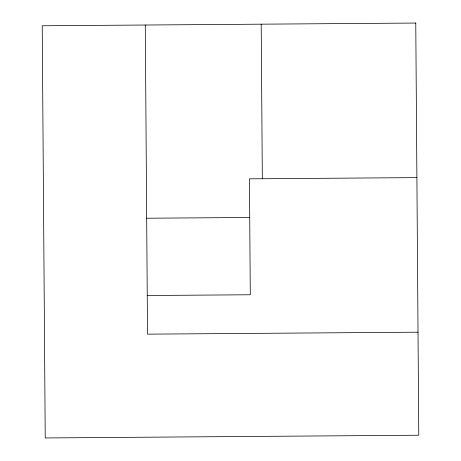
<?xml version="1.0" encoding="UTF-8"?>
<svg xmlns="http://www.w3.org/2000/svg" width="461" height="461" viewBox="0 0 461 461"><rect width="100%" height="100%" fill="white"/><g stroke="black" fill="none" stroke-linecap="round" stroke-linejoin="round"><path stroke-width="0.69" d="M416.894 177.618L249.447 178.839L250.288 294.763L147.243 295.513M146.684 218.232L249.729 217.477M418.018 332.185L147.526 334.156L145.278 25.021M261.203 24.174L262.326 178.741M415.77 23.05L42.228 25.77L45.23 437.95L418.772 435.23L415.77 23.05"/></g></svg>
